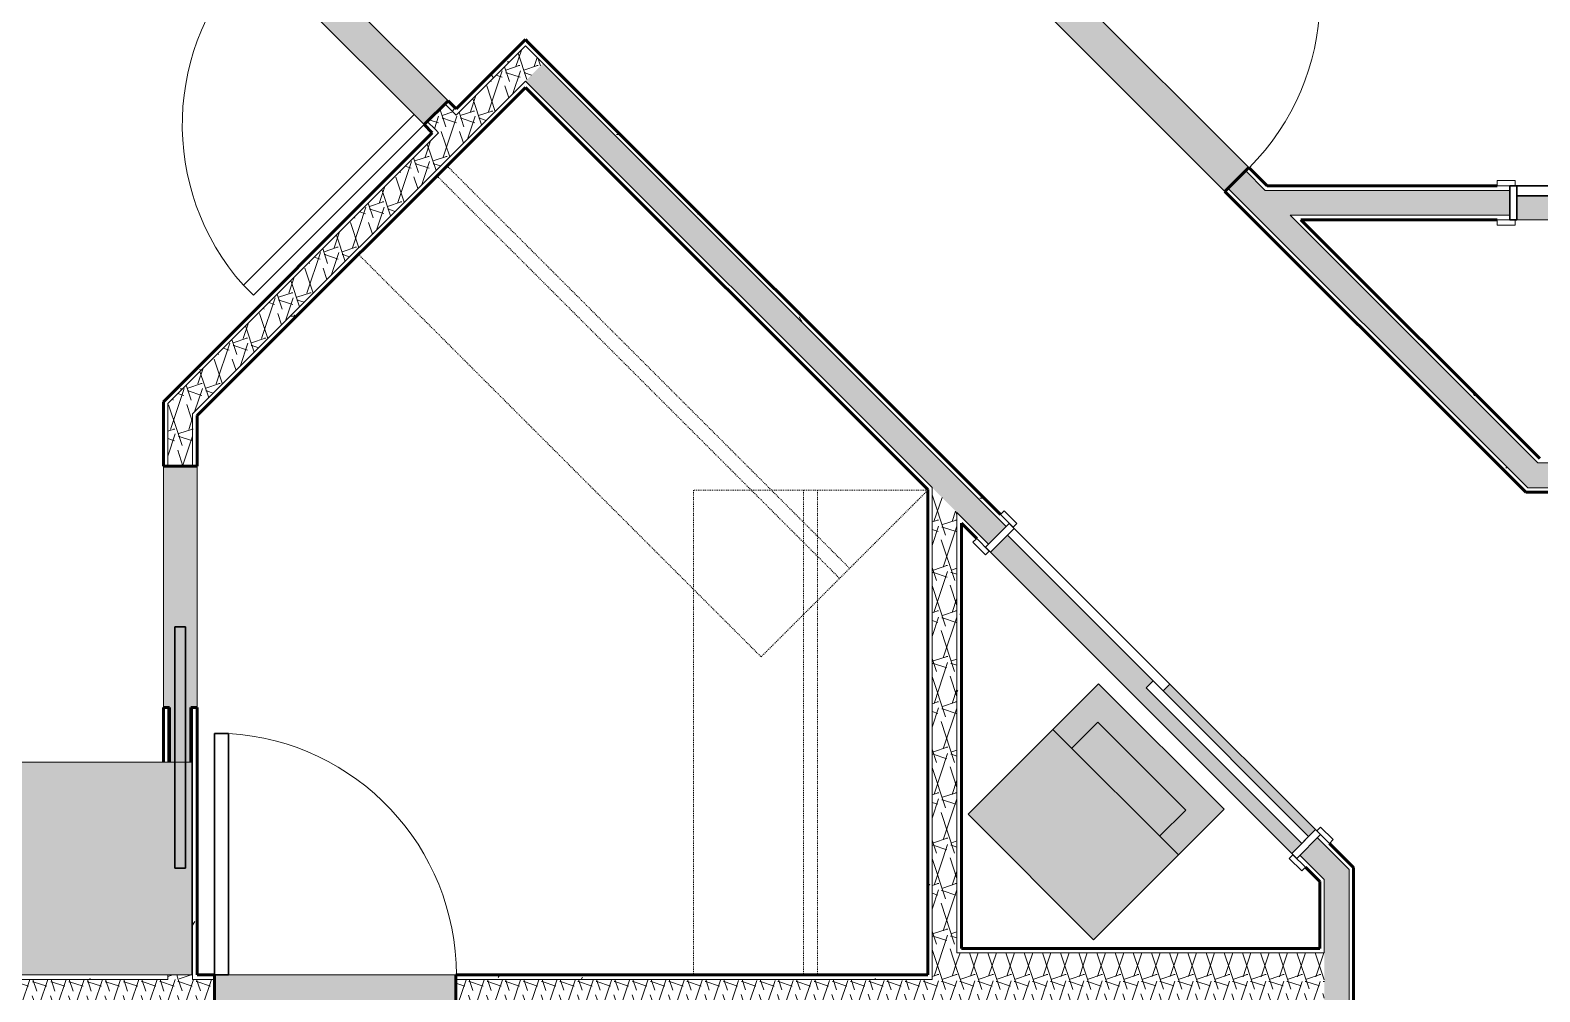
# Model space of a CAD drawing. Header units: inches. Extents: x -4169 to -1846, y 9706 to 12377.
# Drawn here: x -2478.7 to -2266.1, y 10170.4 to 10305.9 of the extents above; entities that cross this region are included whole.
import ezdxf

# ---------------------------------------------------------------- set-up
doc = ezdxf.new("R2010")
doc.units = ezdxf.units.IN
doc.header["$MEASUREMENT"] = 0
doc.linetypes.add('Dash', pattern=[0.25, 0.125, -0.125])
for name, color, linetype, lineweight in [('0-1', 7, 'Continuous', 5), ('0-2', 50, 'Continuous', 18), ('A-DOOR-1', 250, 'Continuous', 9), ('A-DOOR-2', 90, 'Continuous', 30), ('A-DOOR-FRAM-1', 90, 'Continuous', 30), ('A-WALL-1', 8, 'Continuous', 5), ('A-WALL-4', 10, 'Continuous', 60), ('A-WALL-5', 50, 'Continuous', 18), ('A-WALL-PATT-1', 250, 'Continuous', 9), ('A-WALL-PATT-2', 253, 'Continuous', 9), ('P-SANR-FIXT-1', 9, 'Continuous', 9), ('P-SANR-FIXT-2', 250, 'Continuous', 9), ('Q-CASE-HDLN-1', 250, 'Dash', 9)]:
    doc.layers.add(name, color=color, linetype=linetype, lineweight=lineweight)
pattern_1 = [(0, (0, 0), (20.48, 5.12), [0.845, -14.515, 0.845, -14.515, -81.92]), (0, (0, 0), (20.48, 5.12), [-30.72, 0.845, -29.875, 0.845, -14.515, -35.84]), (0, (0, 0), (20.48, 5.12), [-76.8, 0.845, -9.395, 0.845, -24.755]), (120, (7.68, 2.56), (-14.67405006737632, 15.1762002695053), [0.8449999999999999, -14.515, 0.8449999999999999, -14.515, -81.91999999999999]), (120, (7.68, 2.56), (-14.67405006737632, 15.1762002695053), [-30.72, 0.8449999999999999, -29.875, 0.8449999999999999, -14.515, -35.84]), (120, (7.68, 2.56), (-14.67405006737632, 15.1762002695053), [-76.79999999999998, 0.8449999999999999, -9.394999999999998, 0.8449999999999999, -24.755]), (240, (10.24, 12.8), (-5.805949932623669, -20.2962002695053), [0.845, -14.515, 0.845, -14.515, -81.92]), (240, (10.24, 12.8), (-5.805949932623669, -20.2962002695053), [-30.72, 0.845, -29.875, 0.845, -14.515, -35.84]), (240, (10.24, 12.8), (-5.805949932623669, -20.2962002695053), [-76.8, 0.845, -9.395, 0.845, -24.755])]
pattern_2 = [(161.57, (0.32, 0.32), (-2.560496184573631, -0.0005373861552858683), [0, -18.214, 2.022, 0]), (18.43, (-0.32, 0.32), (-2.560496184573631, 0.0005373861552860904), [0, -18.214, 2.022, 0]), (108.43, (0.32, 0.32), (1.279220909290681, -6.400876726295667), [6.069999999999999, -14.166]), (71.57, (-0.32, 0.32), (1.279220909290681, 6.400876726295667), [6.07, -14.166])]

# ---------------------------------------------------------------- blocks, each defined once
blk = doc.blocks.new('POCKET - FLUSH - 2-10 x 6-8-2636666-ENLARGED RCP - 2ND FLOOR PLAN')
at = {"layer": 'A-DOOR-2'}
for p, q in [((-39.66666666666676, 0.7499999999999999), (-39.66666666666676, -0.7499999999999999)), ((-5.666666666666763, 0.7499999999999999), (-39.66666666666676, 0.7499999999999999)), ((-5.666666666666763, -0.7499999999999999), (-5.666666666666763, 0.7499999999999999)), ((-39.66666666666676, -0.7499999999999999), (-5.666666666666763, -0.7499999999999999))]:
    blk.add_line(p, q, dxfattribs=at)
blk = doc.blocks.new('Bath Tub - Maestro - 60_x30_-1352617-ENLARGED RCP - 2ND FLOOR PLAN')
at = {"layer": 'P-SANR-FIXT-1'}
blk.add_hatch(color=256, dxfattribs=at).paths.add_polyline_path([(59.99999999999965, 29.99999999999599), (-1.023181539494544e-11, 30.00000000001483), (-1.944044925039634e-11, -4.177991286269387e-12), (59.99999999999044, -2.302158463862725e-11), (59.99999999999931, 28.0656190469088)], flags=0)
at = {"layer": 'P-SANR-FIXT-2'}
for p, q in [((2.451372438372345e-13, -3.304023721284463e-13), (2.451372438372345e-13, 29.99999999999973)), ((2.451372438372345e-13, 29.99999999999973), (60.00000000000029, 29.99999999999972)), ((60.00000000000029, 29.99999999999972), (60.00000000000029, -3.35731442646647e-13)), ((60.00000000000029, -3.35731442646647e-13), (2.451372438372345e-13, -3.304023721284463e-13))]:
    blk.add_line(p, q, dxfattribs=at)
for radius, start, end in [(1.5, 4.420971007234288e-13, 180.0000000000002), (1.499999999999998, 180.0000000000002, 359.9999999999994)]:
    blk.add_arc((10.93750000000022, 14.9999999999997), radius, start, end, dxfattribs=at)
blk = doc.blocks.new('OD_CW_Closet - OD_CW_Closet-2068594-ENLARGED RCP - 2ND FLOOR PLAN')
at = {"layer": 'Q-CASE-HDLN-1'}
for p, q in [((80.93781380260386, -9.265165042953864), (80.93781380260386, 23.91340990864927)), ((0.7377049180327883, 8.367417478522999), (80.93781380260386, 8.367417478522999)), ((0.7377049180327883, 6.367417478523), (80.93781380260386, 6.367417478523)), ((0.7377049180327883, -9.265165042953864), (80.93781380260386, -9.265165042953864))]:
    blk.add_line(p, q, dxfattribs=at)
blk = doc.blocks.new('OD_CW_Closet - OD_CW_Closet-2674751-ENLARGED RCP - 2ND FLOOR PLAN')
at = {"layer": 'Q-CASE-HDLN-1'}
for p, q in [((0.7377049180327869, 24.00000000000012), (0.7377049180327869, -9.000000000000057)), ((0.7377049180327883, 8.499999999999865), (69.04289707688767, 8.499999999999865)), ((0.7377049180327883, 6.499999999999867), (69.04289707688767, 6.499999999999867)), ((0.7377049180327883, -9.000000000000126), (69.04289707688767, -9.000000000000126))]:
    blk.add_line(p, q, dxfattribs=at)
blk = doc.blocks.new('Stacked Washer and Dryer - 26_x25_ - Private-1352637-ENLARGED RCP - 2ND FLOOR PLAN')
at = {"layer": 'P-SANR-FIXT-1'}
blk.add_hatch(color=256, dxfattribs=at).paths.add_polyline_path([(8.255730158218169, -12.49999999998999), (25.99999999999852, -12.49999999998897), (25.99999999999698, 12.5000000000125), (-4.2632564145606e-12, 12.5000000000108), (-2.728484105318784e-12, -12.49999999999068)], flags=0)
at = {"layer": 'P-SANR-FIXT-2'}
for p, q in [((26.00000000000047, 12.49999999999967), (8.686384944667224e-13, 12.49999999999967)), ((8.701080220912921e-13, -12.50000000000033), (8.701080220912921e-13, 12.49999999999967)), ((16.90625000000028, 12.49999999999867), (16.90625000000028, -12.50000000000132)), ((26.00000000000047, 12.49999999999967), (26.00000000000047, -12.50000000000033)), ((16.90625000000028, 8.74999999999979), (22.09375000000043, 8.74999999999979)), ((22.09375000000043, 8.74999999999979), (22.09375000000043, -8.749999999999945)), ((22.09375000000043, -8.749999999999945), (16.90625000000028, -8.749999999999945)), ((8.701080220912921e-13, -12.50000000000033), (26.00000000000047, -12.50000000000033))]:
    blk.add_line(p, q, dxfattribs=at)
blk = doc.blocks.new('SLIDING - FLUSH - 5-0 x 6-8-2636081-ENLARGED RCP - 2ND FLOOR PLAN')
at = {"layer": 'A-DOOR-1'}
for p, q in [((-30.25000000000012, 3.000000000000026), (-32.75000000000011, 3.000000000000026)), ((-32.75000000000011, 3.000000000000026), (-32.75000000000011, 2.250000000000026)), ((-32.75000000000011, 2.250000000000026), (-30.25000000000012, 2.250000000000026)), ((-30.25000000000012, 2.250000000000026), (-30.25000000000012, 3.000000000000026)), ((32.74999999999988, 3.000000000000026), (30.24999999999989, 3.000000000000026)), ((30.24999999999989, 3.000000000000026), (30.24999999999989, 2.250000000000026)), ((30.24999999999989, 2.250000000000026), (32.74999999999988, 2.250000000000026)), ((32.74999999999988, 2.250000000000026), (32.74999999999988, 3.000000000000026)), ((-30.25000000000009, -2.500000000038504), (-32.75000000000009, -2.500000000038504)), ((-32.75000000000009, -2.500000000038504), (-32.75000000000009, -3.250000000038136)), ((-32.75000000000009, -3.250000000038136), (-30.25000000000009, -3.250000000038136)), ((-30.25000000000009, -3.250000000038136), (-30.25000000000009, -2.500000000038504)), ((32.74999999999989, -2.500000000038504), (30.24999999999991, -2.500000000038504)), ((30.24999999999991, -2.500000000038504), (30.24999999999991, -3.250000000038136)), ((30.24999999999991, -3.250000000038136), (32.74999999999989, -3.250000000038136)), ((32.74999999999989, -3.250000000038136), (32.74999999999989, -2.500000000038504))]:
    blk.add_line(p, q, dxfattribs=at)
at = {"layer": 'A-DOOR-2'}
for p, q in [((0.9999999999999057, 2.250000000000026), (-30.00000000000012, 2.250000000000026)), ((-30.00000000000012, 2.250000000000026), (-30.00000000000012, 0.8750000000000295)), ((0.9999999999999057, 0.8750000000000295), (0.9999999999999057, 2.250000000000026)), ((-30.00000000000012, 0.8750000000000295), (0.9999999999999057, 0.8750000000000295)), ((29.99999999999989, 0.8750000000000295), (-1.000000000000092, 0.8750000000000295)), ((-1.000000000000092, 0.8750000000000295), (-1.000000000000092, -0.5000000000000034)), ((29.99999999999988, -0.5000000000000034), (29.99999999999988, 0.8750000000000295)), ((-1.000000000000097, -0.5000000000000034), (29.99999999999988, -0.5000000000000034))]:
    blk.add_line(p, q, dxfattribs=at)
at = {"layer": 'A-DOOR-FRAM-1'}
for p, q in [((-30.00000000000011, 2.250000000000026), (-31.0000000000001, 2.250000000000026)), ((-31.0000000000001, 2.250000000000026), (-31.0000000000001, -2.500000000038503)), ((-30.00000000000011, -2.500000000038503), (-30.00000000000011, 2.250000000000026)), ((29.99999999999992, 2.249999999999949), (29.99999999999992, -2.500000000000038)), ((30.9999999999999, 2.249999999999949), (29.99999999999992, 2.249999999999949)), ((30.9999999999999, -2.500000000000038), (30.9999999999999, 2.249999999999949)), ((-31.0000000000001, -2.500000000038503), (-30.00000000000011, -2.500000000038503)), ((29.99999999999992, -2.500000000000038), (30.9999999999999, -2.500000000000038))]:
    blk.add_line(p, q, dxfattribs=at)
blk = doc.blocks.new('SWING - SINGLE - FLUSH - 2-10 x 6-8 - PRIVACY-2632540-ENLARGED RCP - 2ND FLOOR PLAN')
at = {"layer": 'A-DOOR-1'}
blk.add_arc((17.00000000000093, -2.374999999999297), 34.06659275674493, 179.9999999999998, 266.6343130016129, dxfattribs=at)
at = {"layer": 'A-DOOR-2'}
for p, q in [((15, -2.374999999999781), (15, -36.38283353955165)), ((17.00000000000093, -2.374999999999781), (15, -2.374999999999781)), ((17.00000000000093, -2.374999999999781), (17.00000000000093, -36.38283353955165)), ((17.00000000000093, -36.38283353955165), (15, -36.38283353955165))]:
    blk.add_line(p, q, dxfattribs=at)
blk = doc.blocks.new('SWING - SINGLE - FLUSH - 2-8 x 6-8 - PASSAGE-2632548-ENLARGED RCP - 2ND FLOOR PLAN')
at = {"layer": 'A-DOOR-1'}
blk.add_arc((16.00000000000093, -2.37499999999944), 32.06659275674492, 179.9999999999998, 266.4241294797687, dxfattribs=at)
at = {"layer": 'A-DOOR-2'}
for p, q in [((14, -2.374999999999781), (14, -34.37916177666408)), ((16.00000000000093, -2.374999999999781), (14, -2.374999999999781)), ((16.00000000000093, -2.374999999999781), (16.00000000000093, -34.37916177666408)), ((16.00000000000093, -34.37916177666408), (14, -34.37916177666408))]:
    blk.add_line(p, q, dxfattribs=at)
blk = doc.blocks.new('SWING - SINGLE - FLUSH - 2-10 x 6-8 - PASSAGE-2674650-ENLARGED RCP - 2ND FLOOR PLAN')
at = {"layer": 'A-DOOR-1'}
blk.add_arc((17.00000000000093, -2.374999999999297), 34.06659275674493, 179.9999999999998, 266.6343130016129, dxfattribs=at)
at = {"layer": 'A-DOOR-2'}
for p, q in [((15, -2.374999999999781), (15, -36.38283353955165)), ((17.00000000000093, -2.374999999999781), (15, -2.374999999999781)), ((17.00000000000093, -2.374999999999781), (17.00000000000093, -36.38283353955165)), ((17.00000000000093, -36.38283353955165), (15, -36.38283353955165))]:
    blk.add_line(p, q, dxfattribs=at)
blk = doc.blocks.new('SLIDING - FLUSH - 6-0 x 6-8-2636083-ENLARGED RCP - 2ND FLOOR PLAN')
at = {"layer": 'A-DOOR-1'}
for p, q in [((-36.25000000000011, 3.000000000000026), (-38.75000000000009, 3.000000000000026)), ((-38.75000000000009, 3.000000000000026), (-38.75000000000009, 2.250000000000026)), ((-38.75000000000009, 2.250000000000026), (-36.25000000000011, 2.250000000000026)), ((-36.25000000000011, 2.250000000000026), (-36.25000000000011, 3.000000000000026)), ((38.74999999999987, 3.000000000000026), (36.24999999999987, 3.000000000000026)), ((36.24999999999987, 3.000000000000026), (36.24999999999987, 2.250000000000026)), ((36.24999999999987, 2.250000000000026), (38.74999999999987, 2.250000000000026)), ((38.74999999999987, 2.250000000000026), (38.74999999999987, 3.000000000000026)), ((-36.25000000000008, -2.500000000038504), (-38.75000000000009, -2.500000000038504)), ((-38.75000000000009, -2.500000000038504), (-38.75000000000009, -3.250000000038078)), ((-38.75000000000009, -3.250000000038078), (-36.25000000000008, -3.250000000038078)), ((-36.25000000000008, -3.250000000038078), (-36.25000000000008, -2.500000000038504)), ((38.74999999999988, -2.500000000038504), (36.24999999999989, -2.500000000038504)), ((36.24999999999989, -2.500000000038504), (36.24999999999989, -3.250000000038078)), ((36.24999999999989, -3.250000000038078), (38.74999999999988, -3.250000000038078)), ((38.74999999999988, -3.250000000038078), (38.74999999999988, -2.500000000038504))]:
    blk.add_line(p, q, dxfattribs=at)
at = {"layer": 'A-DOOR-2'}
for p, q in [((0.9999999999999057, 2.250000000000026), (-36.00000000000011, 2.250000000000026)), ((-36.00000000000011, 2.250000000000026), (-36.00000000000011, 0.8750000000000295)), ((0.9999999999999057, 0.8750000000000295), (0.9999999999999057, 2.250000000000026)), ((-36.00000000000011, 0.8750000000000295), (0.9999999999999057, 0.8750000000000295)), ((35.99999999999988, 0.8750000000000295), (-1.000000000000092, 0.8750000000000295)), ((-1.000000000000092, 0.8750000000000295), (-1.000000000000092, -0.5000000000000034)), ((35.99999999999988, -0.5000000000000034), (35.99999999999988, 0.8750000000000295)), ((-1.000000000000092, -0.5000000000000034), (35.99999999999988, -0.5000000000000034))]:
    blk.add_line(p, q, dxfattribs=at)
at = {"layer": 'A-DOOR-FRAM-1'}
for p, q in [((-36.0000000000001, 2.250000000000026), (-37.00000000000011, 2.250000000000026)), ((-37.00000000000011, 2.250000000000026), (-37.00000000000011, -2.500000000038503)), ((-36.0000000000001, -2.500000000038503), (-36.0000000000001, 2.250000000000026)), ((35.99999999999991, 2.249999999999949), (35.99999999999991, -2.500000000000038)), ((36.99999999999989, 2.249999999999949), (35.99999999999991, 2.249999999999949)), ((36.99999999999989, -2.500000000000038), (36.99999999999989, 2.249999999999949)), ((-37.00000000000011, -2.500000000038503), (-36.0000000000001, -2.500000000038503)), ((35.99999999999991, -2.500000000000038), (36.99999999999989, -2.500000000000038))]:
    blk.add_line(p, q, dxfattribs=at)
blk = doc.blocks.new('CTR - 1st Phase - Unit Layouts_rvt-1-ENLARGED RCP - 2ND FLOOR PLAN')
at = {"layer": 'A-WALL-1'}
for points in [[(-2423.214247785169, 10292.61663400967), (-2419.855490574531, 10295.97539122031), (-2443.897121134861, 10320.01702178066), (-2447.255878345498, 10316.65826457003), (-2423.65618952341, 10293.05857574791)], [(-2310.441754590157, 10283.21474056683), (-2307.082997379512, 10286.57349777746), (-2331.124627939801, 10310.61512833786), (-2334.483385150445, 10307.25637112723), (-2310.883696328395, 10283.65668230507)], [(-2458.432726464157, 10202.82388332329), (-2456.073736681493, 10202.82388332329), (-2456.073736681494, 10210.51600593137), (-2455.198736681481, 10210.51600593137), (-2455.198736681481, 10244.51600593137), (-2459.948736681481, 10244.51600593137), (-2459.948736681481, 10210.51600593137), (-2459.073736681494, 10210.51600593137), (-2459.073736681494, 10202.82388332329)], [(-2418.7487367819, 10168.07388332332), (-2418.7487367819, 10172.82388332334), (-2452.748736781898, 10172.82388332334), (-2452.748736781898, 10168.07388332332), (-2451.204933317536, 10168.07388332332)]]:
    blk.add_hatch(color=256, dxfattribs=at).paths.add_polyline_path(points, flags=0)
h = blk.add_hatch(color=256, dxfattribs=at)
h.paths.add_polyline_path([(-2234.324606593788, 10279.22388336857), (-2197.324606593785, 10279.22388336857), (-2197.324606593785, 10281.22388336857), (-2234.324606593788, 10281.22388336857), (-2234.324606593788, 10282.59888336864), (-2269.324606593786, 10282.59888336864), (-2269.324606593792, 10279.22388336878), (-2248.609125068441, 10279.22388336857)], flags=0)
h.paths.add_polyline_path([(-2197.324606593785, 10282.59888336864), (-2197.324606593785, 10283.97388336857), (-2232.324606593782, 10283.97388336872), (-2232.324606593782, 10282.59888336864), (-2202.860059697861, 10282.59888336864)], flags=0)
h = blk.add_hatch(color=256, dxfattribs=at)
h.paths.add_polyline_path([(-2301.025376560765, 10189.94554881372), (-2299.611162998389, 10191.35976237609), (-2321.531473215125, 10213.28007259292), (-2320.559201390991, 10214.25234441705), (-2341.065298045357, 10234.7584410715), (-2343.45178343184, 10232.37195568498), (-2302.439590123128, 10191.35976237609)], flags=0)
h.paths.add_polyline_path([(-2298.638891174255, 10192.33203420022), (-2297.666619350123, 10193.30430602435), (-2318.172716004487, 10213.8104026788), (-2319.144987828621, 10212.83813085467), (-2299.61116299838, 10193.30430602435)], flags=0)
at = {"layer": 'A-WALL-PATT-1'}
h = blk.add_hatch(dxfattribs=at)
h.set_pattern_fill('FP_1', color=256, style=0, pattern_type=2)
h.set_pattern_definition(pattern_1)
h.paths.add_polyline_path([(-2268.387716564934, 10241.44888336855), (-2267.792013915582, 10241.44888336855), (-2309.999812851913, 10283.65668230507), (-2310.441754590157, 10283.21474056683), (-2268.675897392066, 10241.44888336855)], flags=0)
h.paths.add_polyline_path([(-2334.483385150445, 10307.25637112723), (-2334.041443412202, 10307.69831286547), (-2375.261104352316, 10348.91797380578), (-2375.703046090559, 10348.47603206754), (-2336.68125806191, 10309.45424403871)], flags=0)
h.paths.add_polyline_path([(-2428.028947898243, 10400.80193387546), (-2427.587006160001, 10401.2438756137), (-2437.907413154363, 10411.53939611042), (-2438.428575298906, 10411.53939611042), (-2438.15555097779, 10411.81242043154), (-2438.193607877777, 10411.85047733153), (-2438.635549616019, 10411.40853559329), (-2428.470889636482, 10401.2438756137)], flags=0)
h = blk.add_hatch(dxfattribs=at)
h.set_pattern_fill('FP_1', color=256, style=0, pattern_type=2)
h.set_pattern_definition(pattern_1)
h.paths.add_polyline_path([(-2266.967266447267, 10245.57388336856), (-2266.083382970784, 10245.57388336856), (-2300.358382970801, 10279.84888336872), (-2301.242266447343, 10279.84888336878), (-2271.917013915572, 10250.52363083687)], flags=0)
h.paths.add_polyline_path([(-2304.48338297085, 10283.34888336879), (-2303.858382970851, 10283.34888336879), (-2307.082997379512, 10286.57349777746), (-2307.524939117755, 10286.13155603922), (-2304.742266447332, 10283.34888336879)], flags=0)
h.paths.add_polyline_path([(-2331.566569678043, 10310.17318659962), (-2331.124627939801, 10310.61512833786), (-2335.154658755513, 10314.64515915359), (-2335.596600493755, 10314.20321741535), (-2332.008511416282, 10310.61512833786)], flags=0)
h.paths.add_polyline_path([(-2338.071474227902, 10316.67809114951), (-2337.62953248966, 10317.12003288775), (-2365.383473651158, 10344.87397404937), (-2365.825415389401, 10344.43203231113)], flags=0)
h.paths.add_polyline_path([(-2368.300289123549, 10346.90690604529), (-2367.858347385305, 10347.34884778353), (-2372.344288879914, 10351.83478927816), (-2372.786230618157, 10351.39284753992), (-2370.311356884023, 10348.91797380578)], flags=0)
h.paths.add_polyline_path([(-2425.112132425842, 10403.71874934785), (-2424.670190687601, 10404.16069108609), (-2432.0488957119, 10411.53939611042), (-2432.932779188382, 10411.53939611042), (-2425.377297468755, 10403.98391439076)], flags=0)
h = blk.add_hatch(dxfattribs=at)
h.set_pattern_fill('FP_1', color=256, style=0, pattern_type=2)
h.set_pattern_definition(pattern_1)
h.paths.add_polyline_path([(-2419.148383793349, 10294.38440096264), (-2418.706442055106, 10294.82634270088), (-2419.855490574531, 10295.97539122031), (-2420.297432312773, 10295.53344948207), (-2419.169346927555, 10294.40536409685)], flags=0)
h.paths.add_polyline_path([(-2444.339062873103, 10319.57508004242), (-2443.897121134861, 10320.01702178066), (-2486.482093643744, 10362.60199428959), (-2486.924035381985, 10362.16005255135), (-2451.204933317535, 10326.44095048686)], flags=0)
h = blk.add_hatch(dxfattribs=at)
h.set_pattern_fill('FP_1', color=256, style=0, pattern_type=2)
h.set_pattern_definition(pattern_1)
h.paths.add_polyline_path([(-2422.065199265744, 10291.46758549025), (-2421.623257527503, 10291.90952722849), (-2422.772306046928, 10293.05857574791), (-2423.214247785169, 10292.61663400967), (-2422.507141003984, 10291.90952722849)], flags=0)
h.paths.add_polyline_path([(-2447.255878345498, 10316.65826457003), (-2446.813936607256, 10317.10020630827), (-2478.701359688054, 10348.9876293891), (-2479.143301426295, 10348.54568765086), (-2447.69782008374, 10317.10020630827)], flags=0)
h.paths.add_polyline_path([(-2481.618175160446, 10351.02056138501), (-2481.176233422206, 10351.46250312326), (-2489.398909116141, 10359.6851788172), (-2489.840850854382, 10359.24323707896), (-2482.060116898687, 10351.46250312326)], flags=0)
h = blk.add_hatch(dxfattribs=at)
h.set_pattern_fill('FP_1', color=256, style=0, pattern_type=2)
h.set_pattern_definition(pattern_1)
h.paths.add_polyline_path([(-2459.948736681478, 10252.70016459807), (-2421.181315789261, 10291.46758549025), (-2421.623257527503, 10291.90952722849), (-2459.948736681478, 10253.58404807455), (-2459.948736681478, 10253.32516459807)], flags=0)
h.paths.add_polyline_path([(-2418.706442055106, 10293.9424592244), (-2408.505607302402, 10304.14329397709), (-2408.947549040635, 10304.58523571534), (-2419.148383793349, 10294.38440096264)], flags=0)
h = blk.add_hatch(dxfattribs=at)
h.set_pattern_fill('FP_1', color=256, style=0, pattern_type=2)
h.set_pattern_definition(pattern_1)
h.paths.add_polyline_path([(-2292.323736657806, 10187.07753985553), (-2292.323736657806, 10187.96142333201), (-2296.959512568936, 10192.59719924316), (-2297.401454307178, 10192.15525750492), (-2292.948736657815, 10187.70253985553)], flags=0)
h.paths.add_polyline_path([(-2341.24207474065, 10235.99587793858), (-2340.800133002407, 10236.43781967682), (-2408.505607302393, 10304.1432939771), (-2408.947549040635, 10303.70135223886), (-2341.68401647889, 10236.43781967682)], flags=0)
h = blk.add_hatch(dxfattribs=at)
h.set_pattern_fill('FP_1', color=256, style=0, pattern_type=2)
h.set_pattern_definition(pattern_1)
h.paths.add_polyline_path([(-2455.823736681478, 10250.99153365328), (-2408.505607302402, 10298.30966303231), (-2408.947549040643, 10298.75160477055), (-2455.823736681478, 10251.87541712976), (-2455.823736681478, 10251.61653365328)], flags=0)
h = blk.add_hatch(dxfattribs=at)
h.set_pattern_fill('FP_1', color=256, style=0, pattern_type=2)
h.set_pattern_definition(pattern_1)
h.paths.add_polyline_path([(-2113.545252902378, 10283.3488833684), (-2076.798736679718, 10283.3586122986), (-2076.798736679718, 10283.97388336841), (-2116.324606593782, 10283.97388336841), (-2116.324606593782, 10283.3488833684), (-2114.574606593783, 10283.3488833684)], flags=0)
h.paths.add_polyline_path([(-2192.074606593783, 10283.34888336857), (-2190.324606593792, 10283.34888336857), (-2190.324606593792, 10283.97388336856), (-2196.324606593783, 10283.97388336856), (-2196.324606593783, 10283.34888336857)], flags=0)
h.paths.add_polyline_path([(-2291.916379920418, 10283.34888336879), (-2270.324606593792, 10283.34888336879), (-2270.324606593792, 10283.97388336872), (-2304.48338297085, 10283.97388336879), (-2303.858382970851, 10283.34888336879), (-2300.358382970862, 10283.34888336879)], flags=0)
h = blk.add_hatch(dxfattribs=at)
h.set_pattern_fill('FP_1', color=256, style=0, pattern_type=2)
h.set_pattern_definition(pattern_1)
h.paths.add_polyline_path([(-2116.324606593782, 10279.22388336837), (-2108.098736657, 10279.22388336839), (-2108.098736656996, 10279.84888336838), (-2116.324606593782, 10279.84888336838)], flags=0)
h.paths.add_polyline_path([(-2104.598736657013, 10279.22388336838), (-2076.798736679718, 10279.22388336838), (-2076.798736679718, 10279.84888336838), (-2104.598736657013, 10279.84888336838)], flags=0)
h.paths.add_polyline_path([(-2196.324606593783, 10279.22388336856), (-2190.324606593792, 10279.22388336856), (-2190.324606593792, 10279.84888336857), (-2196.324606593783, 10279.84888336857)], flags=0)
h.paths.add_polyline_path([(-2272.074606593792, 10279.22388336878), (-2270.324606593792, 10279.22388336878), (-2270.324606593792, 10279.84888336872), (-2300.358382970801, 10279.84888336872), (-2299.733382970862, 10279.22388336878), (-2272.800897392056, 10279.22388336878)], flags=0)
h = blk.add_hatch(dxfattribs=at)
h.set_pattern_fill('FP_1', color=256, style=0, pattern_type=2)
h.set_pattern_definition(pattern_1)
h.paths.add_polyline_path([(-2459.323736681507, 10202.82388332329), (-2459.323736681507, 10210.51600593137), (-2459.948736681481, 10210.51600593137), (-2459.948736681481, 10202.82388332329), (-2459.821188103773, 10202.82388332329)], flags=0)
h.paths.add_polyline_path([(-2459.32373668148, 10244.51600593137), (-2459.323736681478, 10253.32516459807), (-2459.948736681478, 10252.70016459807), (-2459.948736681481, 10244.51600593137)], flags=0)
h = blk.add_hatch(dxfattribs=at)
h.set_pattern_fill('FP_1', color=256, style=0, pattern_type=2)
h.set_pattern_definition(pattern_1)
h.paths.add_polyline_path([(-2455.823736681494, 10172.82388332334), (-2455.198736681494, 10172.82388332334), (-2455.198736681481, 10210.51600593137), (-2455.823736681494, 10210.51600593137), (-2455.823736681494, 10188.80374852239)], flags=0)
h.paths.add_polyline_path([(-2455.823736681478, 10244.51600593137), (-2455.198736681481, 10244.51600593137), (-2455.198736681481, 10251.61653365328), (-2455.823736681478, 10250.99153365328), (-2455.823736681478, 10247.49153365328)], flags=0)
h = blk.add_hatch(dxfattribs=at)
h.set_pattern_fill('FP_1', color=256, style=0, pattern_type=2)
h.set_pattern_definition(pattern_1)
h.paths.add_polyline_path([(-2104.598736657083, 10244.94888336821), (-2076.798736679717, 10244.96293462764), (-2076.798736679717, 10245.5738833682), (-2104.598736657083, 10245.5738833682)], flags=0)
h.paths.add_polyline_path([(-2248.609125068441, 10244.94888336855), (-2108.098736657083, 10244.94888336855), (-2108.098736657083, 10245.57388336821), (-2266.967266446932, 10245.57388336821), (-2266.342266447269, 10244.94888336855), (-2266.083382970784, 10244.94888336855)], flags=0)
h = blk.add_hatch(dxfattribs=at)
h.set_pattern_fill('FP_1', color=256, style=0, pattern_type=2)
h.set_pattern_definition(pattern_1)
h.paths.add_polyline_path([(-2351.673736657863, 10172.82388332338), (-2351.673736657863, 10240.59390891093), (-2352.298736657754, 10241.21890891093), (-2352.298736657863, 10172.82388332338)], flags=0)
h = blk.add_hatch(dxfattribs=at)
h.set_pattern_fill('FP_1', color=256, style=0, pattern_type=2)
h.set_pattern_definition(pattern_1)
h.paths.add_polyline_path([(-2239.400738337423, 10240.82388336849), (-2076.173736679717, 10240.82388336849), (-2076.173736679717, 10241.44888336814), (-2239.400738334756, 10241.44888336815)], flags=0)
h.paths.add_polyline_path([(-2242.900738337423, 10240.82388336849), (-2242.900738337423, 10241.44888336849), (-2268.675897392066, 10241.44888336855), (-2268.050897392067, 10240.82388336855), (-2243.456480867954, 10240.82388336849)], flags=0)
h = blk.add_hatch(dxfattribs=at)
h.set_pattern_fill('FP_1', color=256, style=0, pattern_type=2)
h.set_pattern_definition(pattern_1)
h.paths.add_polyline_path([(-2347.548736657762, 10176.57388332338), (-2347.548736657762, 10236.46890891092), (-2348.173736657761, 10237.09390891092), (-2348.173736657761, 10176.57388332348)], flags=0)
h = blk.add_hatch(dxfattribs=at)
h.set_pattern_fill('FP_1', color=256, style=0, pattern_type=2)
h.set_pattern_definition(pattern_1)
h.paths.add_polyline_path([(-2292.323736658106, 9988.43939611048), (-2292.330990630817, 9989.064396110482), (-2292.686236679657, 9989.064396110482), (-2292.686236679657, 9989.689396110483), (-2292.323736658106, 9989.689396110483), (-2292.323736658106, 10127.44888334225), (-2292.948736657896, 10127.44888334225), (-2292.948736657897, 9988.43939611048), (-2292.328200641313, 9988.43939611048)], flags=0)
h.paths.add_polyline_path([(-2292.323736657845, 10161.44888334226), (-2292.323736657806, 10187.07753985553), (-2292.948736657815, 10187.70253985553), (-2292.948736657815, 10161.44888334324)], flags=0)
h = blk.add_hatch(dxfattribs=at)
h.set_pattern_fill('FP_1', color=256, style=0, pattern_type=2)
h.set_pattern_definition(pattern_1)
h.paths.add_polyline_path([(-2296.448736658106, 9988.43939611048), (-2296.448736658106, 10127.44888334225), (-2297.073736657896, 10127.44888334225), (-2297.073736657897, 9988.43939611048), (-2296.453200641313, 9988.43939611048)], flags=0)
h.paths.add_polyline_path([(-2297.073736657824, 10161.44888334226), (-2296.448736657834, 10161.44888334226), (-2296.448736657834, 10168.69888332338), (-2297.073736657824, 10168.69888332338), (-2297.073736657824, 10168.07388332338)], flags=0)
h.paths.add_polyline_path([(-2296.941782798446, 10175.94888332341), (-2296.448736657834, 10175.94888332341), (-2296.448736657834, 10185.36890891075), (-2297.073736657803, 10185.99390891074), (-2297.073736657824, 10175.94888332341)], flags=0)
h = blk.add_hatch(dxfattribs=at)
h.set_pattern_fill('FP_1', color=256, style=0, pattern_type=2)
h.set_pattern_definition(pattern_1)
h.paths.add_polyline_path([(-2484.970901359051, 10172.19888332332), (-2459.323736681508, 10172.19888332332), (-2459.323736681508, 10172.82388332328), (-2511.373736679891, 10172.82388332328), (-2511.373736679891, 10172.19888332332)], flags=0)
h.paths.add_polyline_path([(-2455.198736681494, 10172.19888332332), (-2452.748736781898, 10172.19888332332), (-2452.748736781898, 10172.82388332334), (-2455.823736681494, 10172.82388332334), (-2455.823736681494, 10172.19888332332), (-2455.731397037053, 10172.19888332332)], flags=0)
h.paths.add_polyline_path([(-2410.225678224563, 10172.19888332338), (-2351.673736657863, 10172.19888332338), (-2351.673736657863, 10172.82388332338), (-2418.7487367819, 10172.82388332334), (-2418.7487367819, 10172.19888332338)], flags=0)
at = {"layer": 'A-WALL-PATT-2'}
h = blk.add_hatch(dxfattribs=at)
h.set_pattern_fill('FP_2', color=256, style=0, pattern_type=2)
h.set_pattern_definition(pattern_2)
h.paths.add_polyline_path([(-2267.792013915581, 10244.94888336855), (-2266.342266447269, 10244.94888336855), (-2307.524939117755, 10286.13155603922), (-2309.999812851913, 10283.65668230507), (-2271.292013915574, 10244.94888336856), (-2268.675897392066, 10244.94888336856)], flags=0)
h.paths.add_polyline_path([(-2334.041443412202, 10307.69831286547), (-2331.566569678043, 10310.17318659962), (-2372.786230618157, 10351.39284753992), (-2375.261104352316, 10348.91797380578), (-2334.483385150445, 10308.14025460372)], flags=0)
h.paths.add_polyline_path([(-2427.587006160001, 10401.2438756137), (-2425.112132425842, 10403.71874934785), (-2432.932779188382, 10411.53939611042), (-2437.882526656675, 10411.53939611042), (-2427.852171202951, 10401.50904065665)], flags=0)
h.paths.add_polyline_path([(-2438.15555097779, 10411.81242043154), (-2437.178575298905, 10412.78939611042), (-2436.996350295188, 10413.04773491411), (-2438.193607877777, 10411.85047733153)], flags=0)
h = blk.add_hatch(dxfattribs=at)
h.set_pattern_fill('FP_2', color=256, style=0, pattern_type=2)
h.set_pattern_definition(pattern_2)
h.paths.add_polyline_path([(-2421.181315789262, 10291.46758549025), (-2418.706442055106, 10293.9424592244), (-2420.297432312773, 10295.53344948207), (-2422.772306046928, 10293.05857574791), (-2421.623257527503, 10291.90952722849)], flags=0)
h.paths.add_polyline_path([(-2446.813936607256, 10317.10020630827), (-2444.339062873103, 10319.57508004242), (-2486.924035381985, 10362.16005255135), (-2489.398909116141, 10359.6851788172), (-2449.288810341405, 10319.57508004242)], flags=0)
h = blk.add_hatch(dxfattribs=at)
h.set_pattern_fill('FP_2', color=256, style=0, pattern_type=2)
h.set_pattern_definition(pattern_2)
h.paths.add_polyline_path([(-2459.32373668148, 10248.37541712976), (-2406.472675306488, 10301.2264785047), (-2408.947549040635, 10303.70135223886), (-2459.323736681478, 10253.32516459807), (-2459.32373668148, 10250.99153365328)], flags=0)
h = blk.add_hatch(dxfattribs=at)
h.set_pattern_fill('FP_2', color=256, style=0, pattern_type=2)
h.set_pattern_definition(pattern_2)
h.paths.add_polyline_path([(-2292.948736657815, 10182.75279238722), (-2292.948736657815, 10187.70253985553), (-2297.401454307178, 10192.15525750492), (-2299.876328041336, 10189.68038377078), (-2295.564853181328, 10185.36890891075)], flags=0)
h.paths.add_polyline_path([(-2343.716948474808, 10233.52100420443), (-2341.24207474065, 10235.99587793858), (-2406.472675306488, 10301.2264785047), (-2408.947549040643, 10298.75160477055), (-2344.158890213052, 10233.96294594268)], flags=0)
h = blk.add_hatch(dxfattribs=at)
h.set_pattern_fill('FP_2', color=256, style=0, pattern_type=2)
h.set_pattern_definition(pattern_2)
h.paths.add_polyline_path([(-2094.188335172079, 10279.84888336838), (-2076.173736679718, 10279.84888336838), (-2076.173736679718, 10283.3488833684), (-2116.324606593782, 10283.3488833684), (-2116.324606593782, 10279.84888336838), (-2104.598736657013, 10279.84888336838)], flags=0)
h.paths.add_polyline_path([(-2190.324606593792, 10279.84888336857), (-2190.324606593792, 10283.34888336857), (-2196.324606593783, 10283.34888336857), (-2196.324606593783, 10279.84888336858)], flags=0)
h.paths.add_polyline_path([(-2301.242266447343, 10279.84888336878), (-2270.324606593792, 10279.84888336878), (-2270.324606593792, 10283.34888336879), (-2304.742266447332, 10283.34888336879), (-2303.858382970851, 10282.4649998923)], flags=0)
h = blk.add_hatch(dxfattribs=at)
h.set_pattern_fill('FP_2', color=256, style=0, pattern_type=2)
h.set_pattern_definition(pattern_2)
h.paths.add_polyline_path([(-2459.31337311021, 10172.19888332332), (-2455.823736681494, 10172.19888332332), (-2455.823736681494, 10210.51600593137), (-2456.073736681493, 10210.51600593137), (-2456.073736681493, 10202.82388332329), (-2455.948736680275, 10202.82388332329), (-2455.948736680275, 10172.82388332328), (-2459.323736681508, 10172.82388332328), (-2459.323736681508, 10172.19888332332)], flags=0)
h.paths.add_polyline_path([(-2459.270319163385, 10202.82388332329), (-2459.073736681494, 10202.82388332329), (-2459.073736681494, 10210.51600593137), (-2459.323736681507, 10210.51600593137), (-2459.323736681507, 10202.82388332329)], flags=0)
h.paths.add_polyline_path([(-2455.823736681478, 10244.51600593137), (-2455.823736681478, 10251.87541712976), (-2459.32373668148, 10248.37541712976), (-2459.32373668148, 10244.51600593137), (-2456.073736681493, 10244.51600593137)], flags=0)
h = blk.add_hatch(dxfattribs=at)
h.set_pattern_fill('FP_2', color=256, style=0, pattern_type=2)
h.set_pattern_definition(pattern_2)
h.paths.add_polyline_path([(-2076.173736657199, 10241.44888336814), (-2076.173736679717, 10244.94888336821), (-2271.292013915574, 10244.94888336856), (-2267.792013915582, 10241.44888336855), (-2079.779284860862, 10241.44888336814)], flags=0)
h = blk.add_hatch(dxfattribs=at)
h.set_pattern_fill('FP_2', color=256, style=0, pattern_type=2)
h.set_pattern_definition(pattern_2)
h.paths.add_polyline_path([(-2351.673736657863, 10172.19888332338), (-2348.173736657864, 10172.19888332338), (-2348.173736657857, 10237.97779238741), (-2351.673736657754, 10241.47779238741), (-2351.673736657863, 10172.60984222749)], flags=0)
h = blk.add_hatch(dxfattribs=at)
h.set_pattern_fill('FP_2', color=256, style=0, pattern_type=2)
h.set_pattern_definition(pattern_2)
h.paths.add_polyline_path([(-2296.448736658106, 9987.439396110443), (-2292.948736657897, 9987.439396110443), (-2292.948736657896, 10127.44888334226), (-2296.448736658106, 10127.44888334226), (-2296.448736658106, 9987.71958932853)], flags=0)
h.paths.add_polyline_path([(-2296.448736657834, 10161.44888334226), (-2292.948736657815, 10161.44888334226), (-2292.948736657815, 10182.75279238722), (-2296.448736657834, 10186.25279238723), (-2296.448736657834, 10168.6988833234)], flags=0)
h = blk.add_hatch(dxfattribs=at)
h.set_pattern_fill('FP_2', color=256, style=0, pattern_type=2)
h.set_pattern_definition(pattern_2)
h.paths.add_polyline_path([(-2296.448736657834, 10168.69888332338), (-2296.448736657834, 10175.94888332341), (-2348.173736657864, 10175.94888332341), (-2348.173736657864, 10172.19888332338), (-2349.923736657866, 10172.19888332338), (-2349.923736657866, 10168.69888332338), (-2297.073736657836, 10168.69888332341)], flags=0)
h = blk.add_hatch(dxfattribs=at)
h.set_pattern_fill('FP_2', color=256, style=0, pattern_type=2)
h.set_pattern_definition(pattern_2)
h.paths.add_polyline_path([(-2511.373736679891, 10168.69888332329), (-2452.748736781898, 10168.69888332329), (-2452.748736781898, 10172.19888332332), (-2511.373736679891, 10172.19888332332)], flags=0)
h.paths.add_polyline_path([(-2351.673736657863, 10168.69888332336), (-2349.923736657866, 10168.69888332336), (-2349.923736657866, 10172.19888332338), (-2418.7487367819, 10172.19888332338), (-2418.7487367819, 10168.69888332336), (-2383.672997234504, 10168.69888332336)], flags=0)
at = {"layer": 'A-WALL-4'}
for p, q in [((-2418.706442055104, 10294.82634270087), (-2408.947549040632, 10304.58523571533)), ((-2408.947549040632, 10304.58523571533), (-2408.505607302391, 10304.14329397709)), ((-2408.505607302391, 10304.14329397709), (-2405.588791830004, 10301.22647850469)), ((-2405.588791830004, 10301.22647850469), (-2342.03756986948, 10237.67525654389)), ((-2408.947549040641, 10297.86772129405), (-2455.198736681476, 10251.61653365327)), ((-2352.298736657751, 10241.21890891092), (-2408.947549040641, 10297.86772129405)), ((-2423.214247785168, 10292.61663400966), (-2419.85549057453, 10295.9753912203)), ((-2419.85549057453, 10295.9753912203), (-2418.706442055104, 10294.82634270087)), ((-2459.948736681476, 10253.58404807454), (-2422.065199265742, 10291.46758549023)), ((-2422.065199265742, 10291.46758549023), (-2423.214247785168, 10292.61663400966)), ((-2310.441754590154, 10283.21474056682), (-2307.08299737951, 10286.57349777745)), ((-2307.08299737951, 10286.57349777745), (-2304.483382970848, 10283.97388336878)), ((-2272.800897392054, 10245.57388336855), (-2310.441754590154, 10283.21474056682)), ((-2304.483382970848, 10283.97388336878), (-2272.07460659378, 10283.97388336871)), ((-2272.07460659379, 10279.22388336871), (-2299.733382970859, 10279.22388336877)), ((-2299.73338297086, 10279.22388336877), (-2266.083382970782, 10245.57388336854)), ((-2459.948736681476, 10252.70016459806), (-2459.948736681476, 10253.58404807454)), ((-2459.948736681478, 10246.86653365327), (-2459.948736681476, 10252.70016459806)), ((-2455.198736681476, 10251.61653365327), (-2455.198736681479, 10244.51600593136)), ((-2459.948736681479, 10244.51600593136), (-2459.948736681478, 10246.86653365327)), ((-2455.198736681479, 10244.51600593136), (-2459.948736681479, 10244.51600593136)), ((-2268.675897392064, 10241.44888336854), (-2272.800897392054, 10245.57388336855)), ((-2352.298736657861, 10172.82388332337), (-2352.298736657752, 10241.21890891092)), ((-2268.050897392065, 10240.82388336854), (-2268.675897392064, 10241.44888336854)), ((-2243.525738337422, 10240.82388336849), (-2268.050897392065, 10240.82388336854)), ((-2345.396327080094, 10234.31649933324), (-2347.548736657759, 10236.46890891091)), ((-2347.548736657759, 10236.46890891091), (-2347.548736657855, 10176.57388332337)), ((-2459.948736681494, 10202.82388332327), (-2459.948736681491, 10210.51600593136)), ((-2459.948736681491, 10210.51600593136), (-2459.073736681491, 10210.51600593136)), ((-2459.073736681491, 10210.51600593136), (-2459.073736681494, 10202.82388332327)), ((-2456.073736681494, 10202.82388332327), (-2456.073736681491, 10210.51600593136)), ((-2456.073736681491, 10210.51600593136), (-2455.198736681491, 10210.51600593136)), ((-2455.198736681491, 10210.51600593136), (-2455.198736681505, 10172.82388332331)), ((-2295.722075701862, 10191.35976237607), (-2292.323736657803, 10187.961423332)), ((-2297.073736657806, 10185.99390891074), (-2299.080832912475, 10188.00100516542)), ((-2292.323736657803, 10187.961423332), (-2292.323736657804, 10187.07753985552)), ((-2292.323736657804, 10187.07753985552), (-2292.323736657813, 10181.24390891073)), ((-2297.073736657821, 10176.5738833234), (-2297.073736657806, 10185.99390891074)), ((-2292.323736657813, 10181.24390891073), (-2292.323736657843, 10161.44888334224)), ((-2347.548736657855, 10176.57388332337), (-2297.073736657821, 10176.5738833234)), ((-2455.198736681505, 10172.82388332331), (-2452.748736781898, 10172.82388332331)), ((-2452.748736781898, 10172.82388332331), (-2452.748736781895, 10168.07388332331)), ((-2418.748736781895, 10168.07388332333), (-2418.748736781898, 10172.82388332333)), ((-2418.748736781898, 10172.82388332333), (-2352.298736657861, 10172.82388332337))]:
    blk.add_line(p, q, dxfattribs=at)
at = {"layer": 'A-WALL-5'}
for p, q in [((-2419.855490574529, 10295.9753912203), (-2443.897121134859, 10320.01702178065)), ((-2447.255878345496, 10316.65826457002), (-2423.214247785167, 10292.61663400966)), ((-2307.08299737951, 10286.57349777745), (-2331.124627939797, 10310.61512833785)), ((-2334.483385150441, 10307.25637112722), (-2310.441754590154, 10283.21474056682)), ((-2408.947549040633, 10303.70135223885), (-2418.706442055104, 10293.94245922439)), ((-2406.472675306486, 10301.22647850469), (-2408.947549040632, 10303.70135223885)), ((-2406.030733568245, 10300.78453676645), (-2406.472675306486, 10301.22647850469)), ((-2406.030733568245, 10300.78453676645), (-2341.242074740647, 10235.99587793857)), ((-2408.94754904064, 10298.75160477054), (-2455.823736681476, 10251.87541712975)), ((-2408.505607302399, 10298.30966303229), (-2408.94754904064, 10298.75160477054)), ((-2408.505607302399, 10298.30966303229), (-2351.673736657752, 10241.4777923874)), ((-2419.148383793346, 10294.38440096263), (-2420.297432312771, 10295.53344948206)), ((-2421.6232575275, 10291.90952722848), (-2422.772306046926, 10293.0585757479)), ((-2419.148383793346, 10294.38440096263), (-2418.706442055104, 10293.94245922439)), ((-2421.181315789259, 10291.46758549023), (-2459.323736681476, 10253.32516459806)), ((-2421.623257527499, 10291.90952722848), (-2421.181315789258, 10291.46758549023)), ((-2307.524939117753, 10286.13155603921), (-2304.74226644733, 10283.34888336878)), ((-2309.999812851911, 10283.65668230507), (-2271.91701391557, 10245.57388336855)), ((-2304.742266447332, 10283.34888336878), (-2303.858382970849, 10283.34888336878)), ((-2270.324606593782, 10283.34888336871), (-2303.858382970849, 10283.34888336878)), ((-2301.242266447341, 10279.84888336877), (-2300.35838297086, 10279.84888336877)), ((-2301.242266447342, 10279.84888336877), (-2266.967266447265, 10245.57388336854)), ((-2270.324606593789, 10279.84888336871), (-2300.358382970858, 10279.84888336877)), ((-2269.32460659379, 10279.2238833687), (-2197.32460659379, 10279.22388336856)), ((-2459.323736681476, 10253.32516459806), (-2459.323736681477, 10248.37541712975)), ((-2455.823736681476, 10251.87541712975), (-2455.823736681476, 10250.99153365327)), ((-2455.823736681476, 10250.99153365327), (-2455.823736681479, 10244.51600593136)), ((-2459.323736681477, 10248.37541712975), (-2459.323736681478, 10247.49153365327)), ((-2459.323736681477, 10247.49153365327), (-2459.323736681479, 10244.51600593136)), ((-2459.948736681479, 10244.51600593136), (-2459.948736681491, 10210.51600593136)), ((-2455.198736681491, 10210.51600593135), (-2455.198736681479, 10244.51600593135)), ((-2271.91701391557, 10245.57388336855), (-2271.292013915571, 10244.94888336855)), ((-2271.292013915571, 10244.94888336855), (-2267.792013915579, 10241.44888336854)), ((-2266.967266447267, 10245.57388336854), (-2266.342266447267, 10244.94888336854)), ((-2108.098736657081, 10244.9488833682), (-2266.342266447267, 10244.94888336854)), ((-2351.673736657753, 10240.59390891092), (-2351.673736657752, 10241.4777923874)), ((-2351.673736657861, 10172.82388332337), (-2351.673736657753, 10240.59390891092)), ((-2242.900738337421, 10241.44888336849), (-2267.79201391558, 10241.44888336854)), ((-2348.173736657758, 10237.9777923874), (-2343.716948474806, 10233.52100420443)), ((-2348.173736657759, 10237.09390891091), (-2348.173736657757, 10237.97779238739)), ((-2348.173736657855, 10176.57388332337), (-2348.173736657759, 10237.09390891091)), ((-2343.451783431836, 10232.37195568497), (-2301.025376560763, 10189.94554881371)), ((-2297.66661935012, 10193.30430602434), (-2318.172716004486, 10213.81040267879)), ((-2459.323736681491, 10210.51600593136), (-2459.323736681494, 10202.82388332327)), ((-2455.823736681491, 10210.51600593136), (-2455.823736681505, 10172.82388332331)), ((-2297.401454307176, 10192.15525750491), (-2292.948736657804, 10187.70253985552)), ((-2299.876328041334, 10189.68038377076), (-2296.448736657806, 10186.25279238722)), ((-2292.948736657811, 10182.75279238721), (-2292.948736657804, 10187.70253985552)), ((-2296.448736657807, 10185.36890891074), (-2296.448736657806, 10186.25279238722)), ((-2296.448736657807, 10185.36890891074), (-2296.448736657821, 10175.9488833234)), ((-2292.948736657812, 10181.86890891073), (-2292.948736657811, 10182.75279238721)), ((-2292.948736657812, 10181.86890891073), (-2292.948736657843, 10161.44888334224)), ((-2348.173736657856, 10175.94888332337), (-2348.173736657855, 10176.57388332337)), ((-2348.173736657856, 10175.94888332337), (-2297.073736657821, 10175.9488833234)), ((-2297.073736657821, 10175.9488833234), (-2296.448736657821, 10175.9488833234)), ((-2511.37373667989, 10172.19888332328), (-2459.323736681505, 10172.19888332331)), ((-2459.323736681505, 10172.19888332331), (-2459.323736681505, 10172.82388332331)), ((-2455.823736681505, 10172.19888332331), (-2455.823736681505, 10172.82388332331)), ((-2455.823736681505, 10172.19888332331), (-2452.748736781897, 10172.19888332332)), ((-2418.748736781898, 10172.82388332333), (-2452.748736781898, 10172.82388332331)), ((-2418.748736781897, 10172.19888332333), (-2351.673736657861, 10172.19888332337)), ((-2351.673736657862, 10172.19888332337), (-2351.673736657861, 10172.82388332337))]:
    blk.add_line(p, q, dxfattribs=at)
at = {"layer": '0-2'}
for name, p, rotation in [('SWING - SINGLE - FLUSH - 2-8 x 6-8 - PASSAGE-2632548-ENLARGED RCP - 2ND FLOOR PLAN', (-2493.675602092963, 10336.48826071833), 44.99999999999973), ('SWING - SINGLE - FLUSH - 2-10 x 6-8 - PRIVACY-2632540-ENLARGED RCP - 2ND FLOOR PLAN', (-2320.783191264975, 10296.91493445234), 134.9999999998691), ('SWING - SINGLE - FLUSH - 2-10 x 6-8 - PRIVACY-2632540-ENLARGED RCP - 2ND FLOOR PLAN', (-2433.555684460012, 10306.31682789516), 314.999999999968), ('OD_CW_Closet - OD_CW_Closet-2068594-ENLARGED RCP - 2ND FLOOR PLAN', (-2426.439747959667, 10281.41879467512), 314.9999999999715), ('OD_CW_Closet - OD_CW_Closet-2674751-ENLARGED RCP - 2ND FLOOR PLAN', (-2376.298736679622, 10241.86678040025), 269.9999999999687), ('SLIDING - FLUSH - 5-0 x 6-8-2636081-ENLARGED RCP - 2ND FLOOR PLAN', (-2320.470813043343, 10212.92651920232), 314.9999999998772), ('POCKET - FLUSH - 2-10 x 6-8-2636666-ENLARGED RCP - 2ND FLOOR PLAN', (-2457.573736681485, 10227.51600593136), 89.99999999997928), ('Stacked Washer and Dryer - 26_x25_ - Private-1352637-ENLARGED RCP - 2ND FLOOR PLAN', (-2337.767606379505, 10186.62012897197), 44.99999999984976), ('SWING - SINGLE - FLUSH - 2-10 x 6-8 - PASSAGE-2674650-ENLARGED RCP - 2ND FLOOR PLAN', (-2435.748736781897, 10170.44888332332), 180)]:
    blk.add_blockref(name, p, dxfattribs=dict(at, rotation=rotation))
for name, p in [('SLIDING - FLUSH - 6-0 x 6-8-2636083-ENLARGED RCP - 2ND FLOOR PLAN', (-2233.324606593785, 10281.72388336863)), ('Bath Tub - Maestro - 60_x30_-1352617-ENLARGED RCP - 2ND FLOOR PLAN', (-2515.948736680284, 10172.82388332328))]:
    blk.add_blockref(name, p, dxfattribs=at)

msp = doc.modelspace()

# ---------------------------------------------------------------- block references
at = {"layer": '0-1'}
msp.add_blockref('CTR - 1st Phase - Unit Layouts_rvt-1-ENLARGED RCP - 2ND FLOOR PLAN', (0, 0), dxfattribs=at)

doc.saveas('drawing.dxf')
